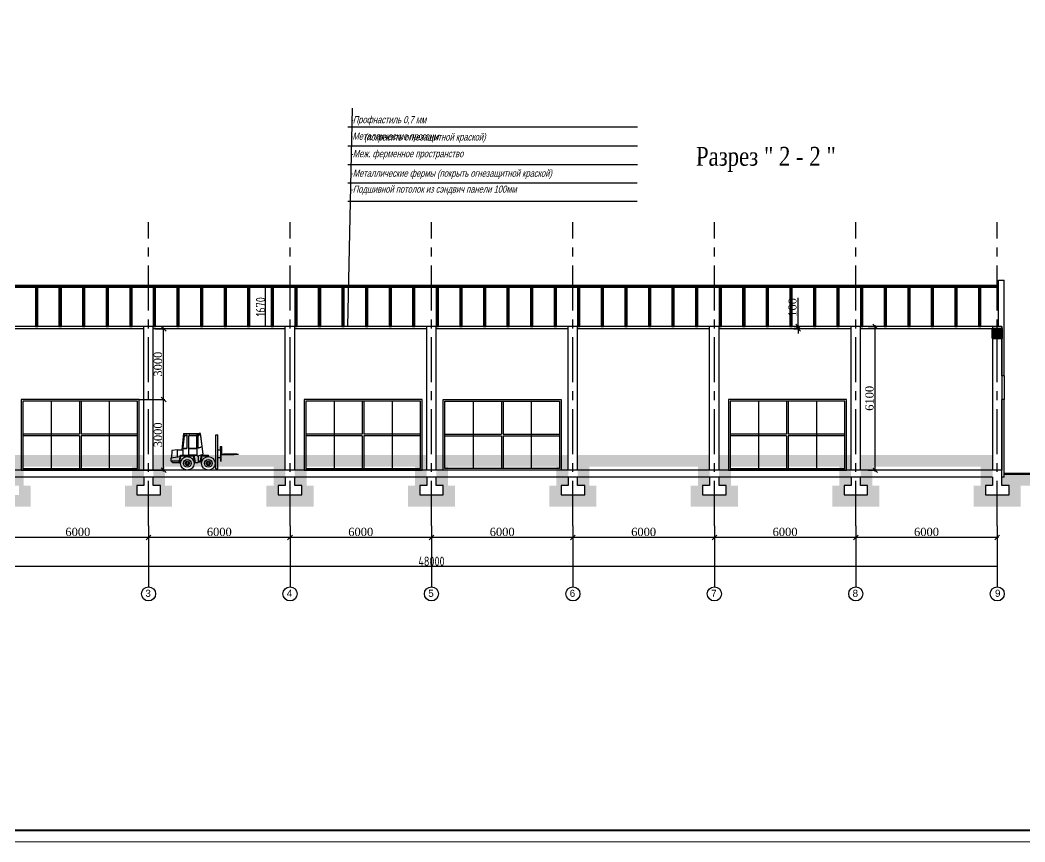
# Model space of a CAD drawing. Header units: millimetres. Extents: x 72928 to 1386960, y 320086 to 445536.
# Drawn here: x 339411 to 382034, y 367737 to 402613 of the extents above; entities that cross this region are included whole.
import ezdxf

# ---------------------------------------------------------------- set-up
doc = ezdxf.new("R2010")
doc.units = ezdxf.units.MM
doc.linetypes.add('CENTERX2', pattern=[101.6, 63.5, -12.7, 12.7, -12.7])
doc.layers.get('Defpoints').update_dxf_attribs({"color": 140})
doc.layers.add('TXT', color=7, linetype='Continuous')
doc.layers.add('ђЂЊЉЂ', color=7, linetype='Continuous')
doc.styles.add('Arch-Dim', font='romans.shx', dxfattribs={"width": 0.75})
doc.styles.add('CYRILLC', font='cyrillc', dxfattribs={"width": 0.8, "height": 3})
doc.styles.add('Fayz', font='times.ttf', dxfattribs={"width": 0.8, "oblique": 1})
doc.styles.add('ira', font='arial.ttf', dxfattribs={"height": 3})
doc.styles.add('J~stule', font='dutch.ttf')
doc.dimstyles.new('Annotative-UK', dxfattribs={"dimscale": 0, "dimtxt": 2.5, "dimasz": 1.5, "dimexe": 1.5, "dimexo": 1.5, "dimgap": 0.8, "dimtad": 1, "dimdec": 0, "dimdsep": 46, "dimtxsty": 'Arch-Dim', "dimblk": 'ARCHTICK', "dimcen": 2.5, "dimadec": 1, "dimazin": 2, "dimtfac": 1, "dimtdec": 0, "dimtix": 1, "dimtmove": 2, "dimatfit": 3, "dimfxl": 1, "dimtolj": 1, "dimtzin": 0, "dimarcsym": 0})
doc.dimstyles.new('J~style', dxfattribs={"dimscale": 100, "dimtxt": 3.5, "dimasz": 2, "dimexe": 0.55, "dimexo": 0.725, "dimtad": 1, "dimdec": 0, "dimdsep": 46, "dimtxsty": 'J~stule', "dimblk": 'OBLIQUE', "dimcen": 2, "dimdle": 0.5, "dimadec": 0, "dimazin": 0, "dimtfac": 1, "dimtdec": 0, "dimtmove": 0, "dimatfit": 3, "dimfxl": 1, "dimarcsym": 0})

# ---------------------------------------------------------------- blocks, each defined once
blk = doc.blocks.new('ghhfthv')
for p, q in [((980801, -467383), (980735, -468078)), ((980821, -467481), (980773, -467989)), ((980833, -467483), (980785, -467990)), ((980801, -467383), (981535, -467383)), ((980851, -467454), (980938, -467454)), ((980851, -467466), (980938, -467466)), ((980956, -467992), (980956, -467484)), ((980968, -467992), (980968, -467484)), ((981028, -468311), (981028, -467484)), ((981040, -467992), (981040, -467484)), ((981057, -467454), (981356, -467454)), ((981057, -467466), (981356, -467466)), ((981374, -467992), (981374, -467484)), ((981386, -468341), (981386, -467484)), ((981416, -467974), (981416, -467494)), ((981428, -467974), (981428, -467499)), ((981648, -468263), (981535, -467383)), ((981593, -467927), (981536, -467487)), ((982180, -468883), (982180, -467438)), ((982180, -467438), (982269, -467438)), ((982269, -468883), (982269, -467438)), ((981452, -467991), (981581, -467944)), ((981456, -468002), (981585, -467955)), ((982372, -468041), (982372, -467936)), ((982372, -467936), (982432, -467936)), ((982395, -468556), (982395, -467959)), ((982395, -467959), (982410, -467959)), ((982410, -468556), (982410, -467959)), ((982432, -468258), (982432, -467936)), ((980663, -468373), (980269, -468433)), ((980311, -468108), (980299, -468428)), ((980556, -468078), (980311, -468108)), ((980556, -468078), (980795, -468078)), ((980556, -468389), (980556, -468078)), ((980621, -468612), (980674, -468311)), ((980651, -468612), (980699, -468341)), ((980674, -468311), (981386, -468311)), ((980699, -468341), (981237, -468341)), ((980795, -468311), (980795, -468078)), ((980803, -468010), (980938, -468010)), ((980803, -468022), (980938, -468022)), ((981028, -468299), (981386, -468299)), ((981057, -468010), (981356, -468010)), ((981057, -468022), (981356, -468022)), ((981284, -468612), (981237, -468341)), ((981315, -468612), (981262, -468311)), ((981386, -468341), (981433, -468341)), ((981433, -468341), (981648, -468263)), ((981433, -468341), (981433, -468612)), ((981528, -468543), (981569, -468311)), ((981558, -468543), (981594, -468341)), ((981569, -468311), (981862, -468311)), ((981594, -468341), (981862, -468341)), ((981862, -468341), (981862, -468311)), ((982395, -468096), (982269, -468096)), ((982395, -468419), (982269, -468419)), ((982395, -468041), (982372, -468041)), ((982410, -468280), (982962, -468280)), ((982432, -468258), (983138, -468258)), ((983063, -468258), (982507, -468258)), ((982962, -468280), (983138, -468268)), ((983138, -468258), (983138, -468268)), ((980269, -468433), (980269, -468552)), ((980269, -468552), (980632, -468552)), ((980342, -468612), (980269, -468552)), ((980342, -468612), (980651, -468612)), ((981284, -468612), (981433, -468612)), ((981433, -468558), (981594, -468558)), ((981433, -468594), (981583, -468594)), ((981528, -468543), (981558, -468543)), ((982395, -468556), (982410, -468556)), ((982180, -468883), (982269, -468883))]:
    blk.add_line(p, q)
blk.add_lwpolyline([(981535, -467383, 0.068746), (981476, -467391, 0.080831), (981430, -467412, 0.107033), (981396, -467448, 0.137637), (981386, -467484, 0.137637)], format="xyb")
for centre, radius in [((980968, -468657), 287), ((981862, -468657), 287), ((980968, -468657), 164), ((980968, -468657), 89.6), ((980968, -468657), 44.8), ((981862, -468657), 164), ((981862, -468657), 89.6), ((981862, -468657), 44.8)]:
    blk.add_circle(centre, radius)
for centre, radius, start, end in [((980851, -467484), 29.9, 90, 174.6061), ((980851, -467484), 17.9, 90, 174.6061), ((980938, -467484), 29.9, 0, 90), ((980938, -467484), 17.9, 0, 90), ((981057, -467484), 29.9, 90, 180), ((981057, -467484), 17.9, 90, 180), ((981356, -467484), 29.9, 0, 90), ((981356, -467484), 17.9, 0, 90), ((981446, -467494), 29.9, 139.6845, 180), ((981488, -467530), 85.5, 57.3752, 139.6845), ((981457, -467499), 29.9, 134.2303, 180), ((981488, -467530), 73.5, 64.3493, 134.2303), ((981507, -467491), 29.9, 7.3401, 64.3493), ((981518, -467483), 29.9, 7.3401, 57.3752), ((980803, -467992), 29.9, 174.6061, 270), ((980803, -467992), 17.9, 174.6061, 270), ((980938, -467992), 29.9, 270, 0), ((980938, -467992), 17.9, 270, 0), ((981057, -467992), 29.9, 180, 270), ((981057, -467992), 17.9, 180, 270), ((981356, -467992), 17.9, 270, 0), ((981356, -467992), 29.9, 270, 0), ((981446, -467974), 29.9, 180, 289.8167), ((981446, -467974), 17.9, 180, 289.8167), ((981575, -467927), 17.9, 289.8167, 7.3401), ((981575, -467927), 29.9, 289.8167, 7.3401)]:
    blk.add_arc(centre, radius, start, end)
blk = doc.blocks.new('_Oblique')
at = {"color": 0, "linetype": 'ByBlock', "lineweight": -2}
blk.add_line((-0.5, -0.5), (0.5, 0.5), dxfattribs=at)
blk = doc.blocks.new('*D35')
at = {"color": 0, "lineweight": -2, "transparency": 16777216}
for p, q in [((344434, 386512), (345556, 386512)), ((345501, 383462), (345501, 386562)), ((344434, 383512), (345556, 383512))]:
    blk.add_line(p, q, dxfattribs=at)
at = {"layer": 'Defpoints', "color": 0, "transparency": 16777216}
for p in [(344361, 386512), (345501, 386512), (344361, 383512)]:
    blk.add_point(p, dxfattribs=at)
at = {"color": 0, "lineweight": -2, "transparency": 16777216, "xscale": 200, "yscale": 200, "zscale": 200}
for p, rotation in [((345501, 386512), 90), ((345501, 383512), 270)]:
    blk.add_blockref('_Oblique', p, dxfattribs=dict(at, rotation=rotation))
at = {"color": 0, "transparency": 16777216, "insert": (345260, 385012), "char_height": 350, "attachment_point": 5, "rotation": 90, "style": 'J~stule'}
blk.add_mtext('3000', dxfattribs=at)
blk = doc.blocks.new('*D38')
at = {"color": 0, "lineweight": -2, "transparency": 16777216}
for p, q in [((375383, 389612), (375738, 389612)), ((375683, 383462), (375683, 389662)), ((375383, 383512), (375738, 383512))]:
    blk.add_line(p, q, dxfattribs=at)
at = {"layer": 'Defpoints', "color": 0, "transparency": 16777216}
for p in [(375311, 389612), (375683, 389612), (375311, 383512)]:
    blk.add_point(p, dxfattribs=at)
at = {"color": 0, "lineweight": -2, "transparency": 16777216, "xscale": 200, "yscale": 200, "zscale": 200}
for p, rotation in [((375683, 389612), 90), ((375683, 383512), 270)]:
    blk.add_blockref('_Oblique', p, dxfattribs=dict(at, rotation=rotation))
at = {"color": 0, "transparency": 16777216, "insert": (375441, 386562), "char_height": 350, "attachment_point": 5, "rotation": 90, "style": 'J~stule'}
blk.add_mtext('6100', dxfattribs=at)
blk = doc.blocks.new('*D42')
at = {"color": 0, "lineweight": -2, "transparency": 16777216}
for p, q in [((374861, 381077), (374861, 380595)), ((380861, 381077), (380861, 380595)), ((380911, 380650), (374811, 380650))]:
    blk.add_line(p, q, dxfattribs=at)
at = {"layer": 'Defpoints', "color": 0, "transparency": 16777216}
for p in [(374861, 381150), (380861, 381150), (374861, 380650)]:
    blk.add_point(p, dxfattribs=at)
at = {"color": 0, "lineweight": -2, "transparency": 16777216, "xscale": 200, "yscale": 200, "zscale": 200, "rotation": 180}
blk.add_blockref('_Oblique', (374861, 380650), dxfattribs=at)
at = {"color": 0, "lineweight": -2, "transparency": 16777216, "xscale": 200, "yscale": 200, "zscale": 200}
blk.add_blockref('_Oblique', (380861, 380650), dxfattribs=at)
at = {"color": 0, "transparency": 16777216, "insert": (377861, 380891), "char_height": 350, "attachment_point": 5, "style": 'J~stule'}
blk.add_mtext('6000', dxfattribs=at)
blk = doc.blocks.new('*D43')
at = {"color": 0, "lineweight": -2, "transparency": 16777216}
for p, q in [((368861, 381077), (368861, 380595)), ((374861, 381077), (374861, 380595)), ((374911, 380650), (368811, 380650))]:
    blk.add_line(p, q, dxfattribs=at)
at = {"layer": 'Defpoints', "color": 0, "transparency": 16777216}
for p in [(368861, 381150), (374861, 381150), (368861, 380650)]:
    blk.add_point(p, dxfattribs=at)
at = {"color": 0, "lineweight": -2, "transparency": 16777216, "xscale": 200, "yscale": 200, "zscale": 200, "rotation": 180}
blk.add_blockref('_Oblique', (368861, 380650), dxfattribs=at)
at = {"color": 0, "lineweight": -2, "transparency": 16777216, "xscale": 200, "yscale": 200, "zscale": 200}
blk.add_blockref('_Oblique', (374861, 380650), dxfattribs=at)
at = {"color": 0, "transparency": 16777216, "insert": (371861, 380891), "char_height": 350, "attachment_point": 5, "style": 'J~stule'}
blk.add_mtext('6000', dxfattribs=at)
blk = doc.blocks.new('*D44')
at = {"color": 0, "lineweight": -2, "transparency": 16777216}
for p, q in [((362861, 381077), (362861, 380595)), ((368861, 381077), (368861, 380595)), ((368911, 380650), (362811, 380650))]:
    blk.add_line(p, q, dxfattribs=at)
at = {"layer": 'Defpoints', "color": 0, "transparency": 16777216}
for p in [(362861, 381150), (368861, 381150), (362861, 380650)]:
    blk.add_point(p, dxfattribs=at)
at = {"color": 0, "lineweight": -2, "transparency": 16777216, "xscale": 200, "yscale": 200, "zscale": 200, "rotation": 180}
blk.add_blockref('_Oblique', (362861, 380650), dxfattribs=at)
at = {"color": 0, "lineweight": -2, "transparency": 16777216, "xscale": 200, "yscale": 200, "zscale": 200}
blk.add_blockref('_Oblique', (368861, 380650), dxfattribs=at)
at = {"color": 0, "transparency": 16777216, "insert": (365861, 380891), "char_height": 350, "attachment_point": 5, "style": 'J~stule'}
blk.add_mtext('6000', dxfattribs=at)
blk = doc.blocks.new('*D45')
at = {"color": 0, "lineweight": -2, "transparency": 16777216}
for p, q in [((356861, 381077), (356861, 380595)), ((362861, 381077), (362861, 380595)), ((362911, 380650), (356811, 380650))]:
    blk.add_line(p, q, dxfattribs=at)
at = {"layer": 'Defpoints', "color": 0, "transparency": 16777216}
for p in [(356861, 381150), (362861, 381150), (356861, 380650)]:
    blk.add_point(p, dxfattribs=at)
at = {"color": 0, "lineweight": -2, "transparency": 16777216, "xscale": 200, "yscale": 200, "zscale": 200, "rotation": 180}
blk.add_blockref('_Oblique', (356861, 380650), dxfattribs=at)
at = {"color": 0, "lineweight": -2, "transparency": 16777216, "xscale": 200, "yscale": 200, "zscale": 200}
blk.add_blockref('_Oblique', (362861, 380650), dxfattribs=at)
at = {"color": 0, "transparency": 16777216, "insert": (359861, 380891), "char_height": 350, "attachment_point": 5, "style": 'J~stule'}
blk.add_mtext('6000', dxfattribs=at)
blk = doc.blocks.new('*D46')
at = {"color": 0, "lineweight": -2, "transparency": 16777216}
for p, q in [((350861, 381077), (350861, 380595)), ((356861, 381077), (356861, 380595)), ((356911, 380650), (350811, 380650))]:
    blk.add_line(p, q, dxfattribs=at)
at = {"layer": 'Defpoints', "color": 0, "transparency": 16777216}
for p in [(350861, 381150), (356861, 381150), (350861, 380650)]:
    blk.add_point(p, dxfattribs=at)
at = {"color": 0, "lineweight": -2, "transparency": 16777216, "xscale": 200, "yscale": 200, "zscale": 200, "rotation": 180}
blk.add_blockref('_Oblique', (350861, 380650), dxfattribs=at)
at = {"color": 0, "lineweight": -2, "transparency": 16777216, "xscale": 200, "yscale": 200, "zscale": 200}
blk.add_blockref('_Oblique', (356861, 380650), dxfattribs=at)
at = {"color": 0, "transparency": 16777216, "insert": (353861, 380891), "char_height": 350, "attachment_point": 5, "style": 'J~stule'}
blk.add_mtext('6000', dxfattribs=at)
blk = doc.blocks.new('*D47')
at = {"color": 0, "lineweight": -2, "transparency": 16777216}
for p, q in [((344861, 381077), (344861, 380595)), ((350861, 381077), (350861, 380595)), ((350911, 380650), (344811, 380650))]:
    blk.add_line(p, q, dxfattribs=at)
at = {"layer": 'Defpoints', "color": 0, "transparency": 16777216}
for p in [(344861, 381150), (350861, 381150), (344861, 380650)]:
    blk.add_point(p, dxfattribs=at)
at = {"color": 0, "lineweight": -2, "transparency": 16777216, "xscale": 200, "yscale": 200, "zscale": 200, "rotation": 180}
blk.add_blockref('_Oblique', (344861, 380650), dxfattribs=at)
at = {"color": 0, "lineweight": -2, "transparency": 16777216, "xscale": 200, "yscale": 200, "zscale": 200}
blk.add_blockref('_Oblique', (350861, 380650), dxfattribs=at)
at = {"color": 0, "transparency": 16777216, "insert": (347861, 380891), "char_height": 350, "attachment_point": 5, "style": 'J~stule'}
blk.add_mtext('6000', dxfattribs=at)
blk = doc.blocks.new('*D48')
at = {"color": 0, "lineweight": -2, "transparency": 16777216}
for p, q in [((338861, 381077), (338861, 380595)), ((344861, 381077), (344861, 380595)), ((344911, 380650), (338811, 380650))]:
    blk.add_line(p, q, dxfattribs=at)
at = {"layer": 'Defpoints', "color": 0, "transparency": 16777216}
for p in [(338861, 381150), (344861, 381150), (338861, 380650)]:
    blk.add_point(p, dxfattribs=at)
at = {"color": 0, "lineweight": -2, "transparency": 16777216, "xscale": 200, "yscale": 200, "zscale": 200, "rotation": 180}
blk.add_blockref('_Oblique', (338861, 380650), dxfattribs=at)
at = {"color": 0, "lineweight": -2, "transparency": 16777216, "xscale": 200, "yscale": 200, "zscale": 200}
blk.add_blockref('_Oblique', (344861, 380650), dxfattribs=at)
at = {"color": 0, "transparency": 16777216, "insert": (341861, 380891), "char_height": 350, "attachment_point": 5, "style": 'J~stule'}
blk.add_mtext('6000', dxfattribs=at)
blk = doc.blocks.new('*D53')
at = {"color": 0, "lineweight": -2, "transparency": 16777216}
for p, q in [((372414, 389612), (372414, 390830)), ((372235, 389612), (372469, 389612)), ((372414, 389512), (372414, 389612)), ((372235, 389512), (372469, 389512)), ((372414, 389512), (372414, 389312))]:
    blk.add_line(p, q, dxfattribs=at)
at = {"layer": 'Defpoints', "color": 0, "transparency": 16777216}
for p in [(372163, 389612), (372414, 389612), (372163, 389512)]:
    blk.add_point(p, dxfattribs=at)
at = {"color": 0, "lineweight": -2, "transparency": 16777216, "xscale": 200, "yscale": 200, "zscale": 200}
for p, rotation in [((372414, 389612), 270), ((372414, 389512), 90)]:
    blk.add_blockref('_Oblique', p, dxfattribs=dict(at, rotation=rotation))
at = {"color": 0, "transparency": 16777216, "insert": (372172, 390421), "char_height": 350, "attachment_point": 5, "rotation": 90, "style": 'J~stule'}
blk.add_mtext('100', dxfattribs=at)
blk = doc.blocks.new('*D41')
at = {"color": 0, "lineweight": -2, "transparency": 16777216}
for p, q in [((345134, 389512), (345556, 389512)), ((345501, 386462), (345501, 389562)), ((344434, 386512), (345556, 386512))]:
    blk.add_line(p, q, dxfattribs=at)
at = {"layer": 'Defpoints', "color": 0, "transparency": 16777216}
for p in [(345061, 389512), (345501, 389512), (344361, 386512)]:
    blk.add_point(p, dxfattribs=at)
at = {"color": 0, "lineweight": -2, "transparency": 16777216, "xscale": 200, "yscale": 200, "zscale": 200}
for p, rotation in [((345501, 389512), 90), ((345501, 386512), 270)]:
    blk.add_blockref('_Oblique', p, dxfattribs=dict(at, rotation=rotation))
at = {"color": 0, "transparency": 16777216, "insert": (345260, 388012), "char_height": 350, "attachment_point": 5, "rotation": 90, "style": 'J~stule'}
blk.add_mtext('3000', dxfattribs=at)
blk = doc.blocks.new('_ArchTick')
at = {"color": 0, "linetype": 'ByBlock', "const_width": 0.15}
blk.add_lwpolyline([(-0.5, -0.5), (0.5, 0.5)], dxfattribs=at)
blk = doc.blocks.new('*D211')
at = {"color": 0, "lineweight": -2, "transparency": 16777216}
for p, q in [((332861, 380648), (332861, 379445)), ((380861, 380648), (380861, 379445)), ((332861, 379446), (380861, 379446))]:
    blk.add_line(p, q, dxfattribs=at)
at = {"layer": 'Defpoints', "color": 0, "transparency": 16777216}
for p in [(332861, 380650), (380861, 380650), (380861, 379446)]:
    blk.add_point(p, dxfattribs=at)
at = {"color": 0, "lineweight": -2, "transparency": 16777216, "xscale": 1.5, "yscale": 1.5, "zscale": 1.5, "rotation": 180}
blk.add_blockref('_ArchTick', (332861, 379446), dxfattribs=at)
at = {"color": 0, "lineweight": -2, "transparency": 16777216, "xscale": 1.5, "yscale": 1.5, "zscale": 1.5}
blk.add_blockref('_ArchTick', (380861, 379446), dxfattribs=at)
at = {"color": 0, "transparency": 16777216, "insert": (356861, 379647), "char_height": 400, "attachment_point": 5, "style": 'Arch-Dim'}
blk.add_mtext('\\A1;48000', dxfattribs=at)
blk = doc.blocks.new('*D203')
at = {"color": 0, "lineweight": -2, "transparency": 16777216}
for p, q in [((350060, 391282), (349814, 391282)), ((349815, 389612), (349815, 391282)), ((350060, 389612), (349814, 389612))]:
    blk.add_line(p, q, dxfattribs=at)
at = {"layer": 'Defpoints', "color": 0, "transparency": 16777216}
for p in [(349815, 391282), (350061, 391282), (350061, 389612)]:
    blk.add_point(p, dxfattribs=at)
at = {"color": 0, "lineweight": -2, "transparency": 16777216, "xscale": 1.5, "yscale": 1.5, "zscale": 1.5}
for p, rotation in [((349815, 391282), 90), ((349815, 389612), 270)]:
    blk.add_blockref('_ArchTick', p, dxfattribs=dict(at, rotation=rotation))
at = {"color": 0, "transparency": 16777216, "insert": (349614, 390447), "char_height": 400, "attachment_point": 5, "rotation": 90, "style": 'Arch-Dim'}
blk.add_mtext('\\A1;1670', dxfattribs=at)

msp = doc.modelspace()

# ---------------------------------------------------------------- hatches: boundary and pattern name
at = {"lineweight": 50}
msp.add_hatch(color=256, dxfattribs=at).paths.add_polyline_path([(380661.2, 389112.1), (380661.2, 389512.1), (381061.2, 389512.1), (381061.2, 389112.1)])
h = msp.add_hatch()
h.set_pattern_fill('AR-HBONE', color=256, scale=2, style=0)
h.set_pattern_definition([(45, (-628721838686.83, -821760326564.9), (0, 287.368195874213), [609.6, -203.2]), (135, (-628721838543.15, -821760326421.2), (3e-14, 287.368195874213), [609.6, -203.2])])
h.paths.add_polyline_path([(384956.2, 383362.1), (381161.2, 383362.1), (381161.2, 383212.1), (381061.2, 383212.1), (381061.2, 382862.1), (381361.2, 382862.1), (381361.2, 382462.1), (380861.2, 382462.1), (380861.2, 381962.1), (381861.2, 381962.1), (381861.2, 382862.1), (384956.2, 382862.1)])
h.paths.add_polyline_path([(380861.2, 382462.1), (380361.2, 382462.1), (380361.2, 382862.1), (380661.2, 382862.1), (380661.2, 384162.1), (375061.2, 384162.1), (375061.2, 382862.1), (375361.2, 382862.1), (375361.2, 382462.1), (374861.2, 382462.1), (374861.2, 381962.1), (375861.2, 381962.1), (375861.2, 382862.1), (375561.2, 382862.1), (375561.2, 383662.1), (380161.2, 383662.1), (380161.2, 382862.1), (379861.2, 382862.1), (379861.2, 381962.1), (380861.2, 381962.1)])
h.paths.add_polyline_path([(374861.2, 382462.1), (374361.2, 382462.1), (374361.2, 382862.1), (374661.2, 382862.1), (374661.2, 384162.1), (369061.2, 384162.1), (369061.2, 382862.1), (369361.2, 382862.1), (369361.2, 382462.1), (368861.2, 382462.1), (368861.2, 381962.1), (369861.2, 381962.1), (369861.2, 382862.1), (369561.2, 382862.1), (369561.2, 383662.1), (374161.2, 383662.1), (374161.2, 382862.1), (373861.2, 382862.1), (373861.2, 381962.1), (374861.2, 381962.1)])
h.paths.add_polyline_path([(368661.2, 384162.1), (363061.2, 384162.1), (363061.2, 382862.1), (363361.2, 382862.1), (363361.2, 382462.1), (362861.2, 382462.1), (362861.2, 381962.1), (363861.2, 381962.1), (363861.2, 382862.1), (363561.2, 382862.1), (363561.2, 383662.1), (368161.2, 383662.1), (368161.2, 382862.1), (367861.2, 382862.1), (367861.2, 381962.1), (368861.2, 381962.1), (368861.2, 382462.1), (368361.2, 382462.1), (368361.2, 382862.1), (368661.2, 382862.1)])
h.paths.add_polyline_path([(362661.2, 384162.1), (357061.2, 384162.1), (357061.2, 382862.1), (357361.2, 382862.1), (357361.2, 382462.1), (356861.2, 382462.1), (356861.2, 381962.1), (357861.2, 381962.1), (357861.2, 382862.1), (357561.2, 382862.1), (357561.2, 383662.1), (362161.2, 383662.1), (362161.2, 382862.1), (361861.2, 382862.1), (361861.2, 381962.1), (362861.2, 381962.1), (362861.2, 382462.1), (362361.2, 382462.1), (362361.2, 382862.1), (362661.2, 382862.1)])
h.paths.add_polyline_path([(356661.2, 384162.1), (351061.2, 384162.1), (351061.2, 382862.1), (351361.2, 382862.1), (351361.2, 382462.1), (350861.2, 382462.1), (350861.2, 381962.1), (351861.2, 381962.1), (351861.2, 382862.1), (351561.2, 382862.1), (351561.2, 383662.1), (356161.2, 383662.1), (356161.2, 382862.1), (355861.2, 382862.1), (355861.2, 381962.1), (356861.2, 381962.1), (356861.2, 382462.1), (356361.2, 382462.1), (356361.2, 382862.1), (356661.2, 382862.1)])
h.paths.add_polyline_path([(350661.2, 384162.1), (345061.2, 384162.1), (345061.2, 382862.1), (345361.2, 382862.1), (345361.2, 382462.1), (344861.2, 382462.1), (344861.2, 381962.1), (345861.2, 381962.1), (345861.2, 382862.1), (345561.2, 382862.1), (345561.2, 383662.1), (350161.2, 383662.1), (350161.2, 382862.1), (349861.2, 382862.1), (349861.2, 381962.1), (350861.2, 381962.1), (350861.2, 382462.1), (350361.2, 382462.1), (350361.2, 382862.1), (350661.2, 382862.1)])
h.paths.add_polyline_path([(344661.2, 384162.1), (339061.2, 384162.1), (339061.2, 382862.1), (339361.2, 382862.1), (339361.2, 382462.1), (338861.2, 382462.1), (338861.2, 381962.1), (339861.2, 381962.1), (339861.2, 382862.1), (339561.2, 382862.1), (339561.2, 383662.1), (344161.2, 383662.1), (344161.2, 382862.1), (343861.2, 382862.1), (343861.2, 381962.1), (344861.2, 381962.1), (344861.2, 382462.1), (344361.2, 382462.1), (344361.2, 382862.1), (344661.2, 382862.1)])
h.paths.add_polyline_path([(338661.2, 384162.1), (333061.2, 384162.1), (333061.2, 382862.1), (333361.2, 382862.1), (333361.2, 382462.1), (332861.2, 382462.1), (332861.2, 381962.1), (333861.2, 381962.1), (333861.2, 382862.1), (333561.2, 382862.1), (333561.2, 383662.1), (338161.2, 383662.1), (338161.2, 382862.1), (337861.2, 382862.1), (337861.2, 381962.1), (338861.2, 381962.1), (338861.2, 382462.1), (338361.2, 382462.1), (338361.2, 382862.1), (338661.2, 382862.1)])
h.paths.add_polyline_path([(332661.2, 383212.1), (332561.2, 383212.1), (332561.2, 383362.1), (328248.2, 383362.1), (328248.2, 382862.1), (331861.2, 382862.1), (331861.2, 381962.1), (332861.2, 381962.1), (332861.2, 382462.1), (332361.2, 382462.1), (332361.2, 382862.1), (332661.2, 382862.1)])

# ---------------------------------------------------------------- linework, layer by layer
at = {"color": 253, "linetype": 'CENTERX2', "ltscale": 30}
for p, q in [((344861.2, 381149.6), (344861.2, 394043.1)), ((350861.2, 381149.6), (350861.2, 394043.1)), ((356861.2, 381149.6), (356861.2, 394043.1)), ((362861.2, 381149.6), (362861.2, 394043.1)), ((368861.2, 381149.6), (368861.2, 394043.1)), ((374861.2, 381149.6), (374861.2, 394043.1)), ((380861.2, 381149.6), (380861.2, 394043.1))]:
    msp.add_line(p, q, dxfattribs=at)
at = {"lineweight": 50}
for p, q in [((332811.2, 391332.1), (380911.2, 391332.1)), ((386723.8, 383362.1), (381161.2, 383362.1))]:
    msp.add_line(p, q, dxfattribs=at)
at = {"lineweight": 30}
for p, q in [((332811.2, 391282.1), (380911.2, 391282.1)), ((380911.2, 389612.1), (380911.2, 391582.1)), ((380911.2, 391582.1), (381161.2, 391582.1)), ((381161.2, 387512.1), (381161.2, 391582.1)), ((381061.2, 389612.1), (332561.2, 389612.1)), ((356661.2, 383512.1), (356661.2, 389612.1)), ((357061.2, 383512.1), (357061.2, 389612.1)), ((381061.2, 387512.1), (381061.2, 389612.1)), ((381161.2, 387512.1), (381061.2, 387512.1)), ((381061.2, 382862.1), (381061.2, 386512.1)), ((381161.2, 386512.1), (381061.2, 386512.1)), ((381161.2, 383212.1), (381161.2, 386512.1)), ((381061.2, 383512.1), (332661.2, 383512.1)), ((380661.2, 383212.1), (333061.2, 383212.1)), ((344661.2, 383212.1), (344661.2, 382862.1)), ((345061.2, 382862.1), (345061.2, 383212.1)), ((350661.2, 383212.1), (350661.2, 382862.1)), ((351061.2, 382862.1), (351061.2, 383212.1)), ((356661.2, 383212.1), (356661.2, 382862.1)), ((357061.2, 382862.1), (357061.2, 383212.1)), ((362661.2, 383212.1), (362661.2, 382862.1)), ((363061.2, 382862.1), (363061.2, 383212.1)), ((368661.2, 383212.1), (368661.2, 382862.1)), ((369061.2, 382862.1), (369061.2, 383212.1)), ((374661.2, 383212.1), (374661.2, 382862.1)), ((375061.2, 382862.1), (375061.2, 383212.1)), ((380661.2, 383212.1), (380661.2, 382862.1)), ((381061.2, 382862.1), (381061.2, 383512.1)), ((381161.2, 383212.1), (381061.2, 383212.1)), ((344661.2, 382862.1), (344361.2, 382862.1)), ((344361.2, 382862.1), (344361.2, 382462.1)), ((345361.2, 382862.1), (345061.2, 382862.1)), ((345361.2, 382462.1), (345361.2, 382862.1)), ((350661.2, 382862.1), (350361.2, 382862.1)), ((350361.2, 382862.1), (350361.2, 382462.1)), ((351361.2, 382862.1), (351061.2, 382862.1)), ((351361.2, 382462.1), (351361.2, 382862.1)), ((356661.2, 382862.1), (356361.2, 382862.1)), ((356361.2, 382862.1), (356361.2, 382462.1)), ((357361.2, 382862.1), (357061.2, 382862.1)), ((357361.2, 382462.1), (357361.2, 382862.1)), ((362661.2, 382862.1), (362361.2, 382862.1)), ((362361.2, 382862.1), (362361.2, 382462.1)), ((363361.2, 382862.1), (363061.2, 382862.1)), ((363361.2, 382462.1), (363361.2, 382862.1)), ((368661.2, 382862.1), (368361.2, 382862.1)), ((368361.2, 382862.1), (368361.2, 382462.1)), ((369361.2, 382862.1), (369061.2, 382862.1)), ((369361.2, 382462.1), (369361.2, 382862.1)), ((374661.2, 382862.1), (374361.2, 382862.1)), ((374361.2, 382862.1), (374361.2, 382462.1)), ((375361.2, 382862.1), (375061.2, 382862.1)), ((375361.2, 382462.1), (375361.2, 382862.1)), ((380661.2, 382862.1), (380361.2, 382862.1)), ((380361.2, 382862.1), (380361.2, 382462.1)), ((381361.2, 382862.1), (381061.2, 382862.1)), ((381361.2, 382462.1), (381361.2, 382862.1)), ((344361.2, 382462.1), (345361.2, 382462.1)), ((350361.2, 382462.1), (351361.2, 382462.1)), ((356361.2, 382462.1), (357361.2, 382462.1)), ((362361.2, 382462.1), (363361.2, 382462.1)), ((368361.2, 382462.1), (369361.2, 382462.1)), ((374361.2, 382462.1), (375361.2, 382462.1)), ((380361.2, 382462.1), (381361.2, 382462.1))]:
    msp.add_line(p, q, dxfattribs=at)
for p, q in [((344661.2, 383512.1), (344661.2, 389612.1)), ((345061.2, 383512.1), (345061.2, 389612.1)), ((350661.2, 383512.1), (350661.2, 389612.1)), ((351061.2, 383512.1), (351061.2, 389612.1)), ((357061.2, 383512.1), (357061.2, 389612.1)), ((362661.2, 383512.1), (362661.2, 389612.1)), ((363061.2, 383512.1), (363061.2, 389612.1)), ((368661.2, 383512.1), (368661.2, 389612.1)), ((369061.2, 383512.1), (369061.2, 389612.1)), ((374661.2, 383512.1), (374661.2, 389612.1)), ((375061.2, 383512.1), (375061.2, 389612.1)), ((380661.2, 389612.1), (380661.2, 383512.1)), ((381061.2, 389612.1), (381061.2, 387512.1)), ((344661.2, 389512.1), (339061.2, 389512.1)), ((350661.2, 389512.1), (345061.2, 389512.1)), ((356661.2, 389512.1), (351061.2, 389512.1)), ((362661.2, 389512.1), (357061.2, 389512.1)), ((368661.2, 389512.1), (363061.2, 389512.1)), ((374661.2, 389512.1), (369061.2, 389512.1)), ((380661.2, 389512.1), (375061.2, 389512.1)), ((381061.2, 387512.1), (381061.2, 386512.1)), ((381161.2, 387512.1), (381161.2, 386512.1)), ((340728.7, 386456.2), (340728.7, 383596.2)), ((341926.2, 386442.1), (341926.2, 385047.1)), ((341996.2, 386442.1), (341996.2, 385047.1)), ((343193.7, 386442.1), (343193.7, 383582.1)), ((352728.7, 386456.2), (352728.7, 383596.2)), ((353926.2, 386442.1), (353926.2, 385047.1)), ((353996.2, 386442.1), (353996.2, 385047.1)), ((355193.7, 386442.1), (355193.7, 383582.1)), ((358628.7, 386442.1), (358628.7, 383582.1)), ((359826.2, 386442.1), (359826.2, 385047.1)), ((359896.2, 386442.1), (359896.2, 385047.1)), ((361093.7, 386456.2), (361093.7, 383596.2)), ((370728.7, 386456.2), (370728.7, 383596.2)), ((371926.2, 386442.1), (371926.2, 385047.1)), ((371996.2, 386442.1), (371996.2, 385047.1)), ((373193.7, 386442.1), (373193.7, 383582.1)), ((381061.2, 386512.1), (381061.2, 383512.1)), ((341926.2, 385047.1), (339531.2, 385047.1)), ((341926.2, 384977.1), (339531.2, 384977.1)), ((341926.2, 384977.1), (341926.2, 383582.1)), ((344391.2, 385047.1), (341996.2, 385047.1)), ((341996.2, 384977.1), (341996.2, 383582.1)), ((344391.2, 384977.1), (341996.2, 384977.1)), ((353926.2, 385047.1), (351531.2, 385047.1)), ((353926.2, 384977.1), (351531.2, 384977.1)), ((353926.2, 384977.1), (353926.2, 383582.1)), ((356391.2, 385047.1), (353996.2, 385047.1)), ((353996.2, 384977.1), (353996.2, 383582.1)), ((356391.2, 384977.1), (353996.2, 384977.1)), ((357431.2, 385047.1), (359826.2, 385047.1)), ((357431.2, 384977.1), (359826.2, 384977.1)), ((359826.2, 384977.1), (359826.2, 383582.1)), ((359896.2, 385047.1), (362291.2, 385047.1)), ((359896.2, 384977.1), (359896.2, 383582.1)), ((359896.2, 384977.1), (362291.2, 384977.1)), ((371926.2, 385047.1), (369531.2, 385047.1)), ((371926.2, 384977.1), (369531.2, 384977.1)), ((371926.2, 384977.1), (371926.2, 383582.1)), ((374391.2, 385047.1), (371996.2, 385047.1)), ((371996.2, 384977.1), (371996.2, 383582.1)), ((374391.2, 384977.1), (371996.2, 384977.1)), ((344861.2, 381149.6), (344861.2, 378563.6)), ((350861.2, 381149.6), (350861.2, 378563.6)), ((356861.2, 381149.6), (356861.2, 378563.6)), ((362861.2, 381149.6), (362861.2, 378563.6)), ((368861.2, 381149.6), (368861.2, 378563.6)), ((374861.2, 381149.6), (374861.2, 378563.6)), ((380861.2, 381149.6), (380861.2, 378563.6))]:
    msp.add_line(p, q)
at = {"lineweight": 20}
msp.add_lwpolyline([(302595.2, 367737.1), (406695.2, 367737.1), (406695.2, 427137.1), (302595.2, 427137.1)], close=True, dxfattribs=at)
at = {"lineweight": 40}
msp.add_lwpolyline([(304595.2, 368237.1), (406195.2, 368237.1), (406195.2, 426637.1), (304595.2, 426637.1)], close=True, dxfattribs=at)
for points in [[(340061.2, 391282.1), (340061.2, 389612.1), (340161.2, 389612.1), (340161.2, 391282.1)], [(341061.2, 391282.1), (341061.2, 389612.1), (341161.2, 389612.1), (341161.2, 391282.1)], [(342061.2, 391282.1), (342061.2, 389612.1), (342161.2, 389612.1), (342161.2, 391282.1)], [(343061.2, 391282.1), (343061.2, 389612.1), (343161.2, 389612.1), (343161.2, 391282.1)], [(344061.2, 391282.1), (344061.2, 389612.1), (344161.2, 389612.1), (344161.2, 391282.1)], [(345061.2, 391282.1), (345061.2, 389612.1), (345161.2, 389612.1), (345161.2, 391282.1)], [(346061.2, 391282.1), (346061.2, 389612.1), (346161.2, 389612.1), (346161.2, 391282.1)], [(347061.2, 391282.1), (347061.2, 389612.1), (347161.2, 389612.1), (347161.2, 391282.1)], [(348061.2, 391282.1), (348061.2, 389612.1), (348161.2, 389612.1), (348161.2, 391282.1)], [(349061.2, 391282.1), (349061.2, 389612.1), (349161.2, 389612.1), (349161.2, 391282.1)], [(350061.2, 391282.1), (350061.2, 389612.1), (350161.2, 389612.1), (350161.2, 391282.1)], [(351061.2, 391282.1), (351061.2, 389612.1), (351161.2, 389612.1), (351161.2, 391282.1)], [(352061.2, 391282.1), (352061.2, 389612.1), (352161.2, 389612.1), (352161.2, 391282.1)], [(353061.2, 391282.1), (353061.2, 389612.1), (353161.2, 389612.1), (353161.2, 391282.1)], [(354061.2, 391282.1), (354061.2, 389612.1), (354161.2, 389612.1), (354161.2, 391282.1)], [(355061.2, 391282.1), (355061.2, 389612.1), (355161.2, 389612.1), (355161.2, 391282.1)], [(356061.2, 391282.1), (356061.2, 389612.1), (356161.2, 389612.1), (356161.2, 391282.1)], [(357061.2, 391282.1), (357061.2, 389612.1), (357161.2, 389612.1), (357161.2, 391282.1)], [(358061.2, 391282.1), (358061.2, 389612.1), (358161.2, 389612.1), (358161.2, 391282.1)], [(359061.2, 391282.1), (359061.2, 389612.1), (359161.2, 389612.1), (359161.2, 391282.1)], [(360061.2, 391282.1), (360061.2, 389612.1), (360161.2, 389612.1), (360161.2, 391282.1)], [(361061.2, 391282.1), (361061.2, 389612.1), (361161.2, 389612.1), (361161.2, 391282.1)], [(362061.2, 391282.1), (362061.2, 389612.1), (362161.2, 389612.1), (362161.2, 391282.1)], [(363061.2, 391282.1), (363061.2, 389612.1), (363161.2, 389612.1), (363161.2, 391282.1)], [(364061.2, 391282.1), (364061.2, 389612.1), (364161.2, 389612.1), (364161.2, 391282.1)], [(365061.2, 391282.1), (365061.2, 389612.1), (365161.2, 389612.1), (365161.2, 391282.1)], [(366061.2, 391282.1), (366061.2, 389612.1), (366161.2, 389612.1), (366161.2, 391282.1)], [(367061.2, 391282.1), (367061.2, 389612.1), (367161.2, 389612.1), (367161.2, 391282.1)], [(368061.2, 391282.1), (368061.2, 389612.1), (368161.2, 389612.1), (368161.2, 391282.1)], [(369061.2, 391282.1), (369061.2, 389612.1), (369161.2, 389612.1), (369161.2, 391282.1)], [(370061.2, 391282.1), (370061.2, 389612.1), (370161.2, 389612.1), (370161.2, 391282.1)], [(371061.2, 391282.1), (371061.2, 389612.1), (371161.2, 389612.1), (371161.2, 391282.1)], [(372061.2, 391282.1), (372061.2, 389612.1), (372161.2, 389612.1), (372161.2, 391282.1)], [(373061.2, 391282.1), (373061.2, 389612.1), (373161.2, 389612.1), (373161.2, 391282.1)], [(374061.2, 391282.1), (374061.2, 389612.1), (374161.2, 389612.1), (374161.2, 391282.1)], [(375061.2, 391282.1), (375061.2, 389612.1), (375161.2, 389612.1), (375161.2, 391282.1)], [(376061.2, 391282.1), (376061.2, 389612.1), (376161.2, 389612.1), (376161.2, 391282.1)], [(377061.2, 391282.1), (377061.2, 389612.1), (377161.2, 389612.1), (377161.2, 391282.1)], [(378061.2, 391282.1), (378061.2, 389612.1), (378161.2, 389612.1), (378161.2, 391282.1)], [(379061.2, 391282.1), (379061.2, 389612.1), (379161.2, 389612.1), (379161.2, 391282.1)], [(380061.2, 391282.1), (380061.2, 389612.1), (380161.2, 389612.1), (380161.2, 391282.1)], [(344461.2, 386512.1), (339461.2, 386512.1), (339461.2, 383512.1), (344461.2, 383512.1)], [(356461.2, 386512.1), (351461.2, 386512.1), (351461.2, 383512.1), (356461.2, 383512.1)], [(357361.2, 386512.1), (362361.2, 386512.1), (362361.2, 383512.1), (357361.2, 383512.1)], [(374461.2, 386512.1), (369461.2, 386512.1), (369461.2, 383512.1), (374461.2, 383512.1)]]:
    msp.add_lwpolyline(points, close=True)
at = {"lineweight": 30}
for points in [[(340111.2, 391232.1), (340111.2, 391282.1), (340061.2, 391282.1)], [(340111.2, 391232.1), (340111.2, 391282.1), (340161.2, 391282.1)], [(341111.2, 391232.1), (341111.2, 391282.1), (341061.2, 391282.1)], [(341111.2, 391232.1), (341111.2, 391282.1), (341161.2, 391282.1)], [(342111.2, 391232.1), (342111.2, 391282.1), (342061.2, 391282.1)], [(342111.2, 391232.1), (342111.2, 391282.1), (342061.2, 391282.1)], [(342111.2, 391232.1), (342111.2, 391282.1), (342161.2, 391282.1)], [(343111.2, 391232.1), (343111.2, 391282.1), (343061.2, 391282.1)], [(343111.2, 391232.1), (343111.2, 391282.1), (343161.2, 391282.1)], [(344111.2, 391232.1), (344111.2, 391282.1), (344061.2, 391282.1)], [(344111.2, 391232.1), (344111.2, 391282.1), (344161.2, 391282.1)], [(345111.2, 391232.1), (345111.2, 391282.1), (345061.2, 391282.1)], [(345111.2, 391232.1), (345111.2, 391282.1), (345161.2, 391282.1)], [(346111.2, 391232.1), (346111.2, 391282.1), (346061.2, 391282.1)], [(346111.2, 391232.1), (346111.2, 391282.1), (346161.2, 391282.1)], [(347111.2, 391232.1), (347111.2, 391282.1), (347061.2, 391282.1)], [(347111.2, 391232.1), (347111.2, 391282.1), (347161.2, 391282.1)], [(348111.2, 391232.1), (348111.2, 391282.1), (348061.2, 391282.1)], [(348111.2, 391232.1), (348111.2, 391282.1), (348161.2, 391282.1)], [(349111.2, 391232.1), (349111.2, 391282.1), (349061.2, 391282.1)], [(349111.2, 391232.1), (349111.2, 391282.1), (349161.2, 391282.1)], [(350111.2, 391232.1), (350111.2, 391282.1), (350061.2, 391282.1)], [(350111.2, 391232.1), (350111.2, 391282.1), (350161.2, 391282.1)], [(351111.2, 391232.1), (351111.2, 391282.1), (351061.2, 391282.1)], [(351111.2, 391232.1), (351111.2, 391282.1), (351161.2, 391282.1)], [(352111.2, 391232.1), (352111.2, 391282.1), (352061.2, 391282.1)], [(352111.2, 391232.1), (352111.2, 391282.1), (352161.2, 391282.1)], [(353111.2, 391232.1), (353111.2, 391282.1), (353061.2, 391282.1)], [(353111.2, 391232.1), (353111.2, 391282.1), (353161.2, 391282.1)], [(354111.2, 391232.1), (354111.2, 391282.1), (354061.2, 391282.1)], [(354111.2, 391232.1), (354111.2, 391282.1), (354161.2, 391282.1)], [(355111.2, 391232.1), (355111.2, 391282.1), (355061.2, 391282.1)], [(355111.2, 391232.1), (355111.2, 391282.1), (355161.2, 391282.1)], [(356111.2, 391232.1), (356111.2, 391282.1), (356061.2, 391282.1)], [(356111.2, 391232.1), (356111.2, 391282.1), (356161.2, 391282.1)], [(357111.2, 391232.1), (357111.2, 391282.1), (357061.2, 391282.1)], [(357111.2, 391232.1), (357111.2, 391282.1), (357161.2, 391282.1)], [(358111.2, 391232.1), (358111.2, 391282.1), (358061.2, 391282.1)], [(358111.2, 391232.1), (358111.2, 391282.1), (358161.2, 391282.1)], [(359111.2, 391232.1), (359111.2, 391282.1), (359061.2, 391282.1)], [(359111.2, 391232.1), (359111.2, 391282.1), (359161.2, 391282.1)], [(360111.2, 391232.1), (360111.2, 391282.1), (360061.2, 391282.1)], [(360111.2, 391232.1), (360111.2, 391282.1), (360161.2, 391282.1)], [(361111.2, 391232.1), (361111.2, 391282.1), (361061.2, 391282.1)], [(361111.2, 391232.1), (361111.2, 391282.1), (361161.2, 391282.1)], [(362111.2, 391232.1), (362111.2, 391282.1), (362061.2, 391282.1)], [(362111.2, 391232.1), (362111.2, 391282.1), (362161.2, 391282.1)], [(363111.2, 391232.1), (363111.2, 391282.1), (363061.2, 391282.1)], [(363111.2, 391232.1), (363111.2, 391282.1), (363161.2, 391282.1)], [(364111.2, 391232.1), (364111.2, 391282.1), (364061.2, 391282.1)], [(364111.2, 391232.1), (364111.2, 391282.1), (364161.2, 391282.1)], [(365111.2, 391232.1), (365111.2, 391282.1), (365061.2, 391282.1)], [(365111.2, 391232.1), (365111.2, 391282.1), (365161.2, 391282.1)], [(366111.2, 391232.1), (366111.2, 391282.1), (366061.2, 391282.1)], [(366111.2, 391232.1), (366111.2, 391282.1), (366161.2, 391282.1)], [(367111.2, 391232.1), (367111.2, 391282.1), (367061.2, 391282.1)], [(367111.2, 391232.1), (367111.2, 391282.1), (367161.2, 391282.1)], [(368111.2, 391232.1), (368111.2, 391282.1), (368061.2, 391282.1)], [(368111.2, 391232.1), (368111.2, 391282.1), (368161.2, 391282.1)], [(369111.2, 391232.1), (369111.2, 391282.1), (369061.2, 391282.1)], [(369111.2, 391232.1), (369111.2, 391282.1), (369161.2, 391282.1)], [(370111.2, 391232.1), (370111.2, 391282.1), (370061.2, 391282.1)], [(370111.2, 391232.1), (370111.2, 391282.1), (370161.2, 391282.1)], [(371111.2, 391232.1), (371111.2, 391282.1), (371061.2, 391282.1)], [(371111.2, 391232.1), (371111.2, 391282.1), (371161.2, 391282.1)], [(372111.2, 391232.1), (372111.2, 391282.1), (372061.2, 391282.1)], [(372111.2, 391232.1), (372111.2, 391282.1), (372161.2, 391282.1)], [(373111.2, 391232.1), (373111.2, 391282.1), (373061.2, 391282.1)], [(373111.2, 391232.1), (373111.2, 391282.1), (373161.2, 391282.1)], [(374111.2, 391232.1), (374111.2, 391282.1), (374061.2, 391282.1)], [(374111.2, 391232.1), (374111.2, 391282.1), (374161.2, 391282.1)], [(375111.2, 391232.1), (375111.2, 391282.1), (375061.2, 391282.1)], [(375111.2, 391232.1), (375111.2, 391282.1), (375161.2, 391282.1)], [(376111.2, 391232.1), (376111.2, 391282.1), (376061.2, 391282.1)], [(376111.2, 391232.1), (376111.2, 391282.1), (376161.2, 391282.1)], [(377111.2, 391232.1), (377111.2, 391282.1), (377061.2, 391282.1)], [(377111.2, 391232.1), (377111.2, 391282.1), (377161.2, 391282.1)], [(378111.2, 391232.1), (378111.2, 391282.1), (378061.2, 391282.1)], [(378111.2, 391232.1), (378111.2, 391282.1), (378161.2, 391282.1)], [(379111.2, 391232.1), (379111.2, 391282.1), (379061.2, 391282.1)], [(379111.2, 391232.1), (379111.2, 391282.1), (379161.2, 391282.1)], [(380111.2, 391232.1), (380111.2, 391282.1), (380061.2, 391282.1)], [(380111.2, 391232.1), (380111.2, 391282.1), (380161.2, 391282.1)], [(340111.2, 389662.1), (340111.2, 389612.1), (340061.2, 389612.1)], [(340111.2, 389662.1), (340111.2, 389612.1), (340161.2, 389612.1)], [(341111.2, 389662.1), (341111.2, 389612.1), (341061.2, 389612.1)], [(341111.2, 389662.1), (341111.2, 389612.1), (341161.2, 389612.1)], [(342111.2, 389662.1), (342111.2, 389612.1), (342061.2, 389612.1)], [(342111.2, 389662.1), (342111.2, 389612.1), (342061.2, 389612.1)], [(342111.2, 389662.1), (342111.2, 389612.1), (342161.2, 389612.1)], [(343111.2, 389662.1), (343111.2, 389612.1), (343061.2, 389612.1)], [(343111.2, 389662.1), (343111.2, 389612.1), (343161.2, 389612.1)], [(344111.2, 389662.1), (344111.2, 389612.1), (344061.2, 389612.1)], [(344111.2, 389662.1), (344111.2, 389612.1), (344161.2, 389612.1)], [(345111.2, 389662.1), (345111.2, 389612.1), (345061.2, 389612.1)], [(345111.2, 389662.1), (345111.2, 389612.1), (345161.2, 389612.1)], [(346111.2, 389662.1), (346111.2, 389612.1), (346061.2, 389612.1)], [(346111.2, 389662.1), (346111.2, 389612.1), (346161.2, 389612.1)], [(347111.2, 389662.1), (347111.2, 389612.1), (347061.2, 389612.1)], [(347111.2, 389662.1), (347111.2, 389612.1), (347161.2, 389612.1)], [(348111.2, 389662.1), (348111.2, 389612.1), (348061.2, 389612.1)], [(348111.2, 389662.1), (348111.2, 389612.1), (348161.2, 389612.1)], [(349111.2, 389662.1), (349111.2, 389612.1), (349061.2, 389612.1)], [(349111.2, 389662.1), (349111.2, 389612.1), (349161.2, 389612.1)], [(350111.2, 389662.1), (350111.2, 389612.1), (350061.2, 389612.1)], [(350111.2, 389662.1), (350111.2, 389612.1), (350161.2, 389612.1)], [(351111.2, 389662.1), (351111.2, 389612.1), (351061.2, 389612.1)], [(351111.2, 389662.1), (351111.2, 389612.1), (351161.2, 389612.1)], [(352111.2, 389662.1), (352111.2, 389612.1), (352061.2, 389612.1)], [(352111.2, 389662.1), (352111.2, 389612.1), (352161.2, 389612.1)], [(353111.2, 389662.1), (353111.2, 389612.1), (353061.2, 389612.1)], [(353111.2, 389662.1), (353111.2, 389612.1), (353161.2, 389612.1)], [(354111.2, 389662.1), (354111.2, 389612.1), (354061.2, 389612.1)], [(354111.2, 389662.1), (354111.2, 389612.1), (354161.2, 389612.1)], [(355111.2, 389662.1), (355111.2, 389612.1), (355061.2, 389612.1)], [(355111.2, 389662.1), (355111.2, 389612.1), (355161.2, 389612.1)], [(356111.2, 389662.1), (356111.2, 389612.1), (356061.2, 389612.1)], [(356111.2, 389662.1), (356111.2, 389612.1), (356161.2, 389612.1)], [(357111.2, 389662.1), (357111.2, 389612.1), (357061.2, 389612.1)], [(357111.2, 389662.1), (357111.2, 389612.1), (357161.2, 389612.1)], [(358111.2, 389662.1), (358111.2, 389612.1), (358061.2, 389612.1)], [(358111.2, 389662.1), (358111.2, 389612.1), (358161.2, 389612.1)], [(359111.2, 389662.1), (359111.2, 389612.1), (359061.2, 389612.1)], [(359111.2, 389662.1), (359111.2, 389612.1), (359161.2, 389612.1)], [(360111.2, 389662.1), (360111.2, 389612.1), (360061.2, 389612.1)], [(360111.2, 389662.1), (360111.2, 389612.1), (360161.2, 389612.1)], [(361111.2, 389662.1), (361111.2, 389612.1), (361061.2, 389612.1)], [(361111.2, 389662.1), (361111.2, 389612.1), (361161.2, 389612.1)], [(362111.2, 389662.1), (362111.2, 389612.1), (362061.2, 389612.1)], [(362111.2, 389662.1), (362111.2, 389612.1), (362161.2, 389612.1)], [(363111.2, 389662.1), (363111.2, 389612.1), (363061.2, 389612.1)], [(363111.2, 389662.1), (363111.2, 389612.1), (363161.2, 389612.1)], [(364111.2, 389662.1), (364111.2, 389612.1), (364061.2, 389612.1)], [(364111.2, 389662.1), (364111.2, 389612.1), (364161.2, 389612.1)], [(365111.2, 389662.1), (365111.2, 389612.1), (365061.2, 389612.1)], [(365111.2, 389662.1), (365111.2, 389612.1), (365161.2, 389612.1)], [(366111.2, 389662.1), (366111.2, 389612.1), (366061.2, 389612.1)], [(366111.2, 389662.1), (366111.2, 389612.1), (366161.2, 389612.1)], [(367111.2, 389662.1), (367111.2, 389612.1), (367061.2, 389612.1)], [(367111.2, 389662.1), (367111.2, 389612.1), (367161.2, 389612.1)], [(368111.2, 389662.1), (368111.2, 389612.1), (368061.2, 389612.1)], [(368111.2, 389662.1), (368111.2, 389612.1), (368161.2, 389612.1)], [(369111.2, 389662.1), (369111.2, 389612.1), (369061.2, 389612.1)], [(369111.2, 389662.1), (369111.2, 389612.1), (369161.2, 389612.1)], [(370111.2, 389662.1), (370111.2, 389612.1), (370061.2, 389612.1)], [(370111.2, 389662.1), (370111.2, 389612.1), (370161.2, 389612.1)], [(371111.2, 389662.1), (371111.2, 389612.1), (371061.2, 389612.1)], [(371111.2, 389662.1), (371111.2, 389612.1), (371161.2, 389612.1)], [(372111.2, 389662.1), (372111.2, 389612.1), (372061.2, 389612.1)], [(372111.2, 389662.1), (372111.2, 389612.1), (372161.2, 389612.1)], [(373111.2, 389662.1), (373111.2, 389612.1), (373061.2, 389612.1)], [(373111.2, 389662.1), (373111.2, 389612.1), (373161.2, 389612.1)], [(374111.2, 389662.1), (374111.2, 389612.1), (374061.2, 389612.1)], [(374111.2, 389662.1), (374111.2, 389612.1), (374161.2, 389612.1)], [(375111.2, 389662.1), (375111.2, 389612.1), (375061.2, 389612.1)], [(375111.2, 389662.1), (375111.2, 389612.1), (375161.2, 389612.1)], [(376111.2, 389662.1), (376111.2, 389612.1), (376061.2, 389612.1)], [(376111.2, 389662.1), (376111.2, 389612.1), (376161.2, 389612.1)], [(377111.2, 389662.1), (377111.2, 389612.1), (377061.2, 389612.1)], [(377111.2, 389662.1), (377111.2, 389612.1), (377161.2, 389612.1)], [(378111.2, 389662.1), (378111.2, 389612.1), (378061.2, 389612.1)], [(378111.2, 389662.1), (378111.2, 389612.1), (378161.2, 389612.1)], [(379111.2, 389662.1), (379111.2, 389612.1), (379061.2, 389612.1)], [(379111.2, 389662.1), (379111.2, 389612.1), (379161.2, 389612.1)], [(380111.2, 389662.1), (380111.2, 389612.1), (380061.2, 389612.1)], [(380111.2, 389662.1), (380111.2, 389612.1), (380161.2, 389612.1)]]:
    msp.add_lwpolyline(points, dxfattribs=at)
for points in [[(340111.2, 391282.1), (340111.2, 389612.1)], [(341111.2, 391282.1), (341111.2, 389612.1)], [(342111.2, 391282.1), (342111.2, 389612.1)], [(343111.2, 391282.1), (343111.2, 389612.1)], [(344111.2, 391282.1), (344111.2, 389612.1)], [(345111.2, 391282.1), (345111.2, 389612.1)], [(346111.2, 391282.1), (346111.2, 389612.1)], [(347111.2, 391282.1), (347111.2, 389612.1)], [(348111.2, 391282.1), (348111.2, 389612.1)], [(349111.2, 391282.1), (349111.2, 389612.1)], [(350111.2, 391282.1), (350111.2, 389612.1)], [(351111.2, 391282.1), (351111.2, 389612.1)], [(352111.2, 391282.1), (352111.2, 389612.1)], [(353111.2, 391282.1), (353111.2, 389612.1)], [(354111.2, 391282.1), (354111.2, 389612.1)], [(355111.2, 391282.1), (355111.2, 389612.1)], [(356111.2, 391282.1), (356111.2, 389612.1)], [(357111.2, 391282.1), (357111.2, 389612.1)], [(358111.2, 391282.1), (358111.2, 389612.1)], [(359111.2, 391282.1), (359111.2, 389612.1)], [(360111.2, 391282.1), (360111.2, 389612.1)], [(361111.2, 391282.1), (361111.2, 389612.1)], [(362111.2, 391282.1), (362111.2, 389612.1)], [(363111.2, 391282.1), (363111.2, 389612.1)], [(364111.2, 391282.1), (364111.2, 389612.1)], [(365111.2, 391282.1), (365111.2, 389612.1)], [(366111.2, 391282.1), (366111.2, 389612.1)], [(367111.2, 391282.1), (367111.2, 389612.1)], [(368111.2, 391282.1), (368111.2, 389612.1)], [(369111.2, 391282.1), (369111.2, 389612.1)], [(370111.2, 391282.1), (370111.2, 389612.1)], [(371111.2, 391282.1), (371111.2, 389612.1)], [(372111.2, 391282.1), (372111.2, 389612.1)], [(373111.2, 391282.1), (373111.2, 389612.1)], [(374111.2, 391282.1), (374111.2, 389612.1)], [(375111.2, 391282.1), (375111.2, 389612.1)], [(376111.2, 391282.1), (376111.2, 389612.1)], [(377111.2, 391282.1), (377111.2, 389612.1)], [(378111.2, 391282.1), (378111.2, 389612.1)], [(379111.2, 391282.1), (379111.2, 389612.1)], [(380111.2, 391282.1), (380111.2, 389612.1)], [(341996.2, 386442.1), (339531.2, 386442.1), (339531.2, 383582.1), (341996.2, 383582.1)], [(341996.2, 383582.1), (344391.2, 383582.1), (344391.2, 386442.1), (341996.2, 386442.1)], [(353996.2, 386442.1), (351531.2, 386442.1), (351531.2, 383582.1), (353996.2, 383582.1)], [(353996.2, 383582.1), (356391.2, 383582.1), (356391.2, 386442.1), (353996.2, 386442.1)], [(359826.2, 383582.1), (357431.2, 383582.1), (357431.2, 386442.1), (359826.2, 386442.1)], [(359826.2, 386442.1), (362291.2, 386442.1), (362291.2, 383582.1), (359826.2, 383582.1)], [(371996.2, 386442.1), (369531.2, 386442.1), (369531.2, 383582.1), (371996.2, 383582.1)], [(371996.2, 383582.1), (374391.2, 383582.1), (374391.2, 386442.1), (371996.2, 386442.1)]]:
    msp.add_lwpolyline(points)
at = {"lineweight": 50}
msp.add_lwpolyline([(380661.2, 389512.1), (381061.2, 389512.1), (381061.2, 389112.1), (380661.2, 389112.1)], close=True, dxfattribs=at)
for centre in [(344861.2, 378263.6), (350861.2, 378263.6), (356861.2, 378263.6), (362861.2, 378263.6), (368861.2, 378263.6), (374861.2, 378263.6), (380861.2, 378263.6)]:
    msp.add_circle(centre, 300)
at = {"layer": 'TXT', "color": 0}
for p, q in [((353306.6, 389612.1), (353506.6, 398876.2)), ((353306.6, 398078.5), (365598.9, 398078.5)), ((353306.6, 398078.5), (365598.9, 398078.5)), ((353306.6, 397278.5), (365598.9, 397278.5)), ((353306.6, 396478.5), (365598.9, 396478.5)), ((353306.6, 395704.5), (365584.4, 395704.5)), ((353306.6, 394930.5), (365584.4, 394930.5)), ((353306.6, 394930.5), (365584.4, 394930.5))]:
    msp.add_line(p, q, dxfattribs=at)

# ---------------------------------------------------------------- block references
msp.add_blockref('ghhfthv', (-634464.7, 852456.1))

# ---------------------------------------------------------------- texts
at = {"style": 'CYRILLC', "oblique": 15, "width": 0.8}
for s, p in [('-Профнастиль 0,7 мм', (353417.4, 398238.1)), ('-Металлические прогоны ', (353399.9, 397534.8)), ('                                  (покрасить огнезащитной краской)', (350972.1, 397502.7)), ('-Меж. ферменное пространство ', (353415.8, 396793.7)), ('-Металлические фермы (покрыть огнезащитной краской)', (353415.8, 395963.2)), ('-Подшивной потолок из сэндвич панели 100мм', (353415.8, 395290))]:
    msp.add_text(s, height=300, dxfattribs=at).set_placement(p)
at = {"lineweight": 20, "insert": (374001.4, 397232.4), "char_height": 800, "attachment_point": 3, "style": 'Fayz'}
msp.add_mtext('Разрез " 2 - 2 "', dxfattribs=at)
at = {"layer": 'ђЂЊЉЂ', "color": 7, "style": 'ira'}
for s, p in [('3', (344724.8, 378137.7)), ('4', (350724.8, 378137.7)), ('5', (356724.8, 378137.7)), ('6', (362724.8, 378137.7)), ('7', (368724.8, 378137.7)), ('8', (374724.8, 378137.7)), ('9', (380765.6, 378137.7))]:
    msp.add_text(s, height=300, dxfattribs=at).set_placement(p)

# ---------------------------------------------------------------- dimensions: what is measured, and where the dimension line sits
dim = msp.add_linear_dim(base=(349815.2, 391282.1), p1=(350061.2, 389612.1), p2=(350061.2, 391282.1), angle=90, dimstyle='Annotative-UK', override={"dimtxt": 400, "dimtoh": 1, "dimzin": 3})
dim.commit()
dim.dimension.update_dxf_attribs({"geometry": '*D203', "text_midpoint": (349614.4, 390447.1)})
for base, p1, p2, angle, picture, middle in [((372414.4, 389612.1), (372162.9, 389512.1), (372162.9, 389612.1), 90, '*D53', (372172.2, 390420.8)), ((345500.6, 389512.1), (344361.2, 386512.1), (345061.2, 389512.1), 90, '*D41', (345259.6, 388012.1)), ((375683, 389612.1), (375311, 383512.1), (375311, 389612.1), 90, '*D38', (375440.8, 386562.1)), ((345500.6, 386512.1), (344361.2, 383512.1), (344361.2, 386512.1), 90, '*D35', (345259.6, 385012.1)), ((338861.2, 380649.6), (344861.2, 381149.6), (338861.2, 381149.6), 180, '*D48', (341861.2, 380890.6)), ((344861.2, 380649.6), (350861.2, 381149.6), (344861.2, 381149.6), 180, '*D47', (347861.2, 380890.6)), ((350861.2, 380649.6), (356861.2, 381149.6), (350861.2, 381149.6), 180, '*D46', (353861.2, 380890.6)), ((356861.2, 380649.6), (362861.2, 381149.6), (356861.2, 381149.6), 180, '*D45', (359861.2, 380890.6)), ((362861.2, 380649.6), (368861.2, 381149.6), (362861.2, 381149.6), 180, '*D44', (365861.2, 380890.6)), ((368861.2, 380649.6), (374861.2, 381149.6), (368861.2, 381149.6), 180, '*D43', (371861.2, 380890.6)), ((374861.2, 380649.6), (380861.2, 381149.6), (374861.2, 381149.6), 180, '*D42', (377861.2, 380890.6))]:
    dim = msp.add_linear_dim(base=base, p1=p1, p2=p2, angle=angle, dimstyle='J~style')
    dim.commit()
    dim.dimension.update_dxf_attribs({"geometry": picture, "text_midpoint": middle})
dim = msp.add_linear_dim(base=(380861.2, 379446.1), p1=(332861.2, 380649.6), p2=(380861.2, 380649.6), dimstyle='Annotative-UK', override={"dimtxt": 400, "dimtoh": 1, "dimzin": 3})
dim.commit()
dim.dimension.update_dxf_attribs({"geometry": '*D211', "text_midpoint": (356861.2, 379646.9)})

doc.saveas('drawing.dxf')
